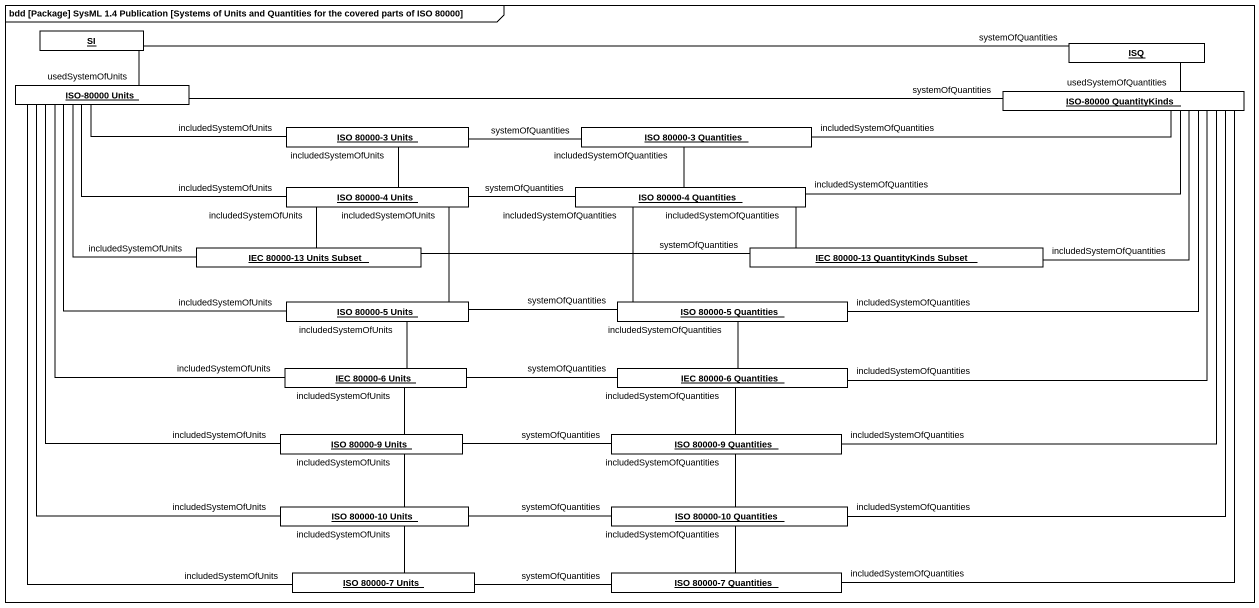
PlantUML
@startuml
mainframe bdd [Package] SysML 1.4 Publication [Systems of Units and Quantities for the covered parts of ISO 80000]
hide circle
hide empty members
object SI
object ISQ
object "ISO-80000 Units" as ISO_80000_Units
object "ISO-80000 QuantityKinds" as ISO_80000_QuantityKinds
object "ISO 80000-3 Units" as ISO_80000_3_Units
object "ISO 80000-3 Quantities" as ISO_80000_3_Quantities
object "ISO 80000-4 Units" as ISO_80000_4_Units
object "ISO 80000-4 Quantities" as ISO_80000_4_Quantities
object "IEC 80000-13 Units Subset" as IEC_80000_13_Units_Subset
object "IEC 80000-13 QuantityKinds Subset" as IEC_80000_13_QuantityKinds
object "ISO 80000-5 Units" as ISO_80000_5_Units
object "ISO 80000-5 Quantities" as ISO_80000_5_Quantities
object "IEC 80000-6 Units" as IEC_80000_6_Units
object "IEC 80000-6 Quantities" as IEC_80000_6_Quantities
object "ISO 80000-9 Units" as ISO_80000_9_Units
object "ISO 80000-9 Quantities" as ISO_80000_9_Quantities
object "ISO 80000-10 Units" as ISO_80000_10_Units
object "ISO 80000-10 Quantities" as ISO_80000_10_Quantities
object "ISO 80000-7 Units" as ISO_80000_7_Units
object "ISO 80000-7 Quantities" as ISO_80000_7_Quantities
ISQ -left- SI : systemOfQuantities
ISO_80000_Units -up- SI : usedSystemOfUnits
ISO_80000_QuantityKinds -up- ISQ : usedSystemOfQuantities
ISO_80000_QuantityKinds -left- ISO_80000_Units : systemOfQuantities
ISO_80000_3_Units -left- ISO_80000_Units : includedSystemOfUnits
ISO_80000_3_Units -- ISO_80000_4_Units : includedSystemOfUnits
ISO_80000_3_Quantities -right- ISO_80000_QuantityKinds : includedSystemOfQuantities
ISO_80000_3_Quantities -left- ISO_80000_3_Units : systemOfQuantities
ISO_80000_3_Quantities -- ISO_80000_4_Quantities : includedSystemOfQuantities
ISO_80000_4_Units -left- ISO_80000_Units : includedSystemOfUnits
ISO_80000_4_Units -- IEC_80000_13_Units_Subset : includedSystemOfUnits
ISO_80000_4_Units -- ISO_80000_5_Units : includedSystemOfUnits
ISO_80000_4_Quantities -right- ISO_80000_QuantityKinds : includedSystemOfQuantities
ISO_80000_4_Quantities -left- ISO_80000_4_Units : systemOfQuantities
ISO_80000_4_Quantities -right- IEC_80000_13_QuantityKinds : includedSystemOfQuantities
ISO_80000_4_Quantities -- ISO_80000_5_Quantities : includedSystemOfQuantities
IEC_80000_13_Units_Subset -up- ISO_80000_Units : includedSystemOfUnits
IEC_80000_13_QuantityKinds -up- ISO_80000_QuantityKinds : includedSystemOfQuantities
IEC_80000_13_QuantityKinds -left- IEC_80000_13_Units_Subset : systemOfQuantities
ISO_80000_5_Units -up- ISO_80000_Units : includedSystemOfUnits
ISO_80000_5_Units -- IEC_80000_6_Units : includedSystemOfUnits
ISO_80000_5_Quantities -right- ISO_80000_QuantityKinds : includedSystemOfQuantities
ISO_80000_5_Quantities -left- ISO_80000_5_Units : systemOfQuantities
ISO_80000_5_Quantities -- IEC_80000_6_Quantities : includedSystemOfQuantities
IEC_80000_6_Units -up- ISO_80000_Units : includedSystemOfUnits
IEC_80000_6_Units -- ISO_80000_9_Units : includedSystemOfUnits
IEC_80000_6_Quantities -up- ISO_80000_QuantityKinds : includedSystemOfQuantities
IEC_80000_6_Quantities -left- IEC_80000_6_Units : systemOfQuantities
IEC_80000_6_Quantities -- ISO_80000_9_Quantities : includedSystemOfQuantities
ISO_80000_9_Units -up- ISO_80000_Units : includedSystemOfUnits
ISO_80000_9_Units -- ISO_80000_10_Units : includedSystemOfUnits
ISO_80000_9_Quantities -up- ISO_80000_QuantityKinds : includedSystemOfQuantities
ISO_80000_9_Quantities -left- ISO_80000_9_Units : systemOfQuantities
ISO_80000_9_Quantities -- ISO_80000_10_Quantities : includedSystemOfQuantities
ISO_80000_10_Units -up- ISO_80000_Units : includedSystemOfUnits
ISO_80000_10_Units -- ISO_80000_7_Units : includedSystemOfUnits
ISO_80000_10_Quantities -up- ISO_80000_QuantityKinds : includedSystemOfQuantities
ISO_80000_10_Quantities -left- ISO_80000_10_Units : systemOfQuantities
ISO_80000_10_Quantities -- ISO_80000_7_Quantities : includedSystemOfQuantities
ISO_80000_7_Units -up- ISO_80000_Units : includedSystemOfUnits
ISO_80000_7_Quantities -up- ISO_80000_QuantityKinds : includedSystemOfQuantities
ISO_80000_7_Quantities -left- ISO_80000_7_Units : systemOfQuantities
@enduml
